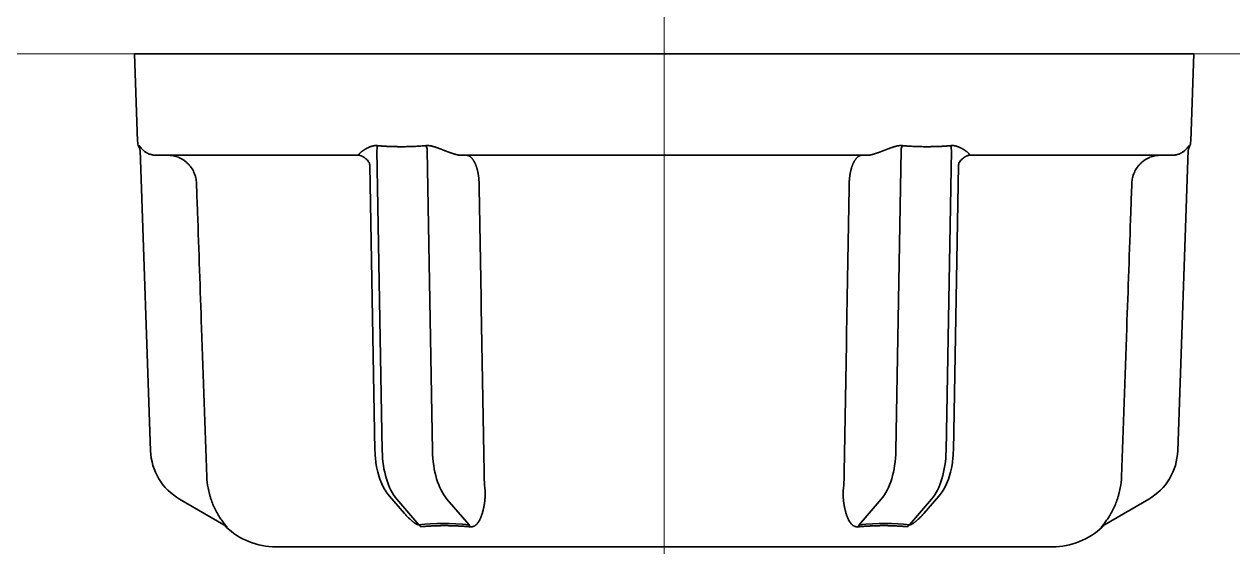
# Model space of a CAD drawing. Extents: x 6569 to 10251, y -294 to 3435.
# Drawn here: x 8575.71 to 8617.36, y 1038.83 to 1056.85 of the extents above; entities that cross this region are included whole.
import ezdxf

# ---------------------------------------------------------------- set-up
doc = ezdxf.new("R2010")
doc.units = 0
doc.header["$LTSCALE"] = 5
doc.layers.get('0').update_dxf_attribs({"linetype": 'CONTINUOUS', "lineweight": 0})
doc.layers.add('1', color=7, linetype='CONTINUOUS', true_color=0xffffff)

msp = doc.modelspace()

# ---------------------------------------------------------------- linework, layer by layer
at = {"color": 4}
for p, q in [((8597.764, 1105.83), (8597.764, 1005.83)), ((8547.764, 1055.83), (8647.764, 1055.83))]:
    msp.add_line(p, q, dxfattribs=at)
at = {"layer": '1', "color": 7, "linetype": 'Continuous', "lineweight": 35}
for p, q in [((8579.514, 1055.83), (8616.014, 1055.83)), ((8579.514, 1055.83), (8579.62, 1052.813)), ((8615.909, 1052.813), (8616.014, 1055.83)), ((8579.664, 1052.624), (8579.675, 1052.661)), ((8579.705, 1052.508), (8580.067, 1042.138)), ((8588.05, 1042.138), (8587.869, 1052.508)), ((8589.601, 1052.508), (8589.782, 1042.138)), ((8605.928, 1052.508), (8605.747, 1042.138)), ((8607.479, 1042.138), (8607.66, 1052.508)), ((8615.823, 1052.508), (8615.461, 1042.138)), ((8615.865, 1052.624), (8615.853, 1052.661)), ((8587.267, 1052.33), (8580.233, 1052.33)), ((8604.798, 1052.33), (8590.731, 1052.33)), ((8615.296, 1052.33), (8608.262, 1052.33)), ((8587.628, 1051.977), (8587.8, 1042.147)), ((8607.901, 1051.977), (8607.729, 1042.147)), ((8581.066, 1040.476), (8582.597, 1039.592)), ((8588.296, 1040.582), (8588.819, 1039.978)), ((8589.315, 1039.592), (8588.549, 1040.476)), ((8590.281, 1040.476), (8591.047, 1039.592)), ((8605.247, 1040.476), (8604.482, 1039.592)), ((8606.214, 1039.592), (8606.979, 1040.476)), ((8607.232, 1040.582), (8606.71, 1039.978)), ((8614.462, 1040.476), (8612.932, 1039.592)), ((8582.671, 1039.532), (8582.619, 1039.561)), ((8612.858, 1039.532), (8612.91, 1039.561)), ((8584.385, 1038.83), (8597.764, 1038.83)), ((8597.764, 1038.83), (8611.144, 1038.83))]:
    msp.add_line(p, q, dxfattribs=at)
for centre, radius, start, end in [((8580.119, 1052.83), 0.5, 182, 204.2309), ((8615.409, 1052.83), 0.5, 335.7691, 358), ((8582.066, 1042.208), 2, 182, 240), ((8613.462, 1042.208), 2, 300, 358), ((8584.385, 1041.33), 2.5, 226.3305, 270), ((8611.144, 1041.33), 2.5, 270, 313.5839)]:
    msp.add_arc(centre, radius, start, end, dxfattribs=at)
for centre, major_axis, ratio, start_param, end_param in [((8579.208, 1052.418), (0.5, 0.017), 1, 6.264222, 6.674122), ((8589.049, 1042.208), (0, -2), 0.5, 4.747296, 5.759587), ((8590.781, 1042.208), (0, 2), 0.5, 1.605703, 2.617994), ((8582.347, 1039.159), (0.25, 0.433), 0.982349, 6.042057, 6.283185), ((8592.522, 1036.888), (-5.284, 1.525), 0.433013, 5.117554, 5.483229), ((8589.19, 1039.159), (-0.06, 0.496), 0.631469, 5.449559, 5.690691), ((8590.921, 1039.159), (0.05, 0.498), 0.350879, 5.561487, 5.802334)]:
    msp.add_ellipse(centre, major_axis=major_axis, ratio=ratio, start_param=start_param, end_param=end_param, dxfattribs=at)
at = {"layer": '1', "color": 7, "linetype": 'Continuous', "lineweight": 35, "extrusion": (0, 0, -1)}
for centre, major_axis, ratio, start_param, end_param in [((8616.321, 1052.418), (-0.5, 0.017), 1, 6.264222, 6.674122), ((8604.747, 1042.208), (0, 2), 0.5, 1.605703, 2.617994), ((8606.479, 1042.208), (0, -2), 0.5, 4.747296, 5.759587), ((8604.607, 1039.159), (-0.05, 0.498), 0.350879, 5.561487, 5.802334), ((8603.006, 1036.888), (5.284, 1.525), 0.433013, 5.117554, 5.483229), ((8606.339, 1039.159), (0.06, 0.496), 0.631469, 5.449559, 5.690691), ((8613.182, 1039.159), (-0.25, 0.433), 0.982349, 6.042057, 6.283185)]:
    msp.add_ellipse(centre, major_axis=major_axis, ratio=ratio, start_param=start_param, end_param=end_param, dxfattribs=at)
at = {"layer": '1', "color": 7, "linetype": 'Continuous', "lineweight": 35}
for points, knots in [([(8579.675, 1052.661), (8579.676, 1052.663), (8579.677, 1052.663), (8579.681, 1052.661), (8579.684, 1052.658), (8579.69, 1052.65), (8579.694, 1052.645), (8579.703, 1052.632), (8579.708, 1052.624), (8579.719, 1052.608), (8579.725, 1052.6), (8579.739, 1052.582), (8579.746, 1052.573), (8579.769, 1052.545), (8579.787, 1052.526), (8579.818, 1052.497), (8579.829, 1052.487), (8579.852, 1052.468), (8579.865, 1052.459), (8579.891, 1052.44), (8579.905, 1052.431), (8579.927, 1052.417), (8579.935, 1052.413), (8579.951, 1052.404), (8579.959, 1052.4), (8579.984, 1052.387), (8580.002, 1052.379), (8580.041, 1052.364), (8580.061, 1052.357), (8580.094, 1052.348), (8580.106, 1052.345), (8580.129, 1052.34), (8580.142, 1052.338), (8580.167, 1052.334), (8580.179, 1052.333), (8580.206, 1052.331), (8580.219, 1052.33), (8580.233, 1052.33)], [0, 0, 0, 0, 0.0625, 0.0625, 0.125, 0.125, 0.1875, 0.1875, 0.25, 0.25, 0.3125, 0.3125, 0.375, 0.375, 0.5, 0.5, 0.5625, 0.5625, 0.625, 0.625, 0.6875, 0.6875, 0.71875, 0.71875, 0.75, 0.75, 0.8125, 0.8125, 0.875, 0.875, 0.90625, 0.90625, 0.9375, 0.9375, 0.96875, 0.96875, 1, 1, 1, 1]), ([(8587.267, 1052.33), (8587.266, 1052.33), (8587.263, 1052.33), (8587.261, 1052.33), (8587.258, 1052.331), (8587.255, 1052.331), (8587.253, 1052.332), (8587.251, 1052.332), (8587.249, 1052.333), (8587.247, 1052.334), (8587.246, 1052.335), (8587.245, 1052.336), (8587.243, 1052.337), (8587.243, 1052.339), (8587.242, 1052.34), (8587.241, 1052.342), (8587.241, 1052.344), (8587.241, 1052.346), (8587.241, 1052.348), (8587.242, 1052.35), (8587.242, 1052.352), (8587.243, 1052.355), (8587.244, 1052.357), (8587.246, 1052.36), (8587.247, 1052.363), (8587.249, 1052.366), (8587.251, 1052.369), (8587.254, 1052.373), (8587.259, 1052.379), (8587.266, 1052.387), (8587.274, 1052.396), (8587.283, 1052.405), (8587.293, 1052.415), (8587.305, 1052.425), (8587.318, 1052.436), (8587.332, 1052.447), (8587.347, 1052.458), (8587.358, 1052.466), (8587.364, 1052.47)], [0, 0, 0, 0, 0.014378, 0.028902, 0.043586, 0.058442, 0.073484, 0.088723, 0.104172, 0.11984, 0.13574, 0.151881, 0.168274, 0.184928, 0.201853, 0.219056, 0.236547, 0.254333, 0.272422, 0.290821, 0.309537, 0.328577, 0.347948, 0.367654, 0.387703, 0.408098, 0.428847, 0.449953, 0.497402, 0.546428, 0.597075, 0.649384, 0.703393, 0.759133, 0.816637, 0.875933, 0.937046, 1, 1, 1, 1]), ([(8587.364, 1052.47), (8587.367, 1052.473), (8587.373, 1052.477), (8587.383, 1052.484), (8587.393, 1052.491), (8587.404, 1052.498), (8587.414, 1052.505), (8587.425, 1052.512), (8587.436, 1052.519), (8587.447, 1052.526), (8587.458, 1052.533), (8587.469, 1052.54), (8587.481, 1052.546), (8587.493, 1052.553), (8587.504, 1052.56), (8587.517, 1052.566), (8587.529, 1052.573), (8587.541, 1052.579), (8587.554, 1052.586), (8587.573, 1052.596), (8587.6, 1052.608), (8587.635, 1052.623), (8587.669, 1052.635), (8587.698, 1052.644), (8587.723, 1052.65), (8587.742, 1052.654), (8587.761, 1052.658), (8587.78, 1052.66), (8587.799, 1052.662), (8587.818, 1052.663), (8587.837, 1052.663), (8587.857, 1052.662), (8587.869, 1052.661), (8587.876, 1052.661)], [0, 0, 0, 0, 0.025956, 0.051873, 0.077753, 0.103598, 0.129409, 0.155187, 0.180935, 0.206654, 0.232345, 0.258011, 0.283653, 0.309272, 0.334871, 0.36045, 0.386012, 0.411559, 0.437091, 0.462612, 0.530774, 0.596037, 0.65848, 0.718196, 0.751132, 0.783577, 0.815565, 0.847131, 0.878313, 0.90915, 0.939682, 0.969951, 1, 1, 1, 1]), ([(8587.876, 1052.661), (8587.889, 1052.659), (8587.915, 1052.657), (8587.955, 1052.653), (8587.996, 1052.65), (8588.037, 1052.647), (8588.078, 1052.644), (8588.121, 1052.641), (8588.163, 1052.638), (8588.206, 1052.636), (8588.25, 1052.634), (8588.294, 1052.632), (8588.338, 1052.63), (8588.384, 1052.629), (8588.429, 1052.628), (8588.475, 1052.627), (8588.522, 1052.626), (8588.569, 1052.625), (8588.617, 1052.624), (8588.665, 1052.624), (8588.726, 1052.624), (8588.798, 1052.624), (8588.88, 1052.625), (8588.962, 1052.627), (8589.042, 1052.629), (8589.121, 1052.631), (8589.198, 1052.635), (8589.274, 1052.639), (8589.348, 1052.643), (8589.421, 1052.648), (8589.493, 1052.654), (8589.54, 1052.658), (8589.564, 1052.661)], [0, 0, 0, 0, 0.023767, 0.047813, 0.072139, 0.096746, 0.121634, 0.146804, 0.172257, 0.197993, 0.224014, 0.25032, 0.276911, 0.303788, 0.330952, 0.358404, 0.386144, 0.414172, 0.44249, 0.471098, 0.499996, 0.549727, 0.598592, 0.646596, 0.693742, 0.740031, 0.785469, 0.830058, 0.873802, 0.916704, 0.958769, 1, 1, 1, 1]), ([(8589.564, 1052.661), (8589.567, 1052.661), (8589.574, 1052.661), (8589.585, 1052.662), (8589.596, 1052.663), (8589.606, 1052.663), (8589.617, 1052.663), (8589.628, 1052.663), (8589.639, 1052.662), (8589.65, 1052.661), (8589.661, 1052.661), (8589.673, 1052.659), (8589.684, 1052.658), (8589.695, 1052.656), (8589.707, 1052.655), (8589.719, 1052.653), (8589.73, 1052.65), (8589.742, 1052.648), (8589.764, 1052.643), (8589.796, 1052.635), (8589.838, 1052.623), (8589.883, 1052.608), (8589.924, 1052.594), (8589.961, 1052.581), (8589.992, 1052.569), (8590.024, 1052.557), (8590.056, 1052.545), (8590.088, 1052.533), (8590.12, 1052.52), (8590.152, 1052.508), (8590.185, 1052.495), (8590.217, 1052.483), (8590.239, 1052.475), (8590.25, 1052.47)], [0, 0, 0, 0, 0.015878, 0.031814, 0.047812, 0.06388, 0.080024, 0.096249, 0.112563, 0.128971, 0.145479, 0.162093, 0.178818, 0.19566, 0.212625, 0.229717, 0.246942, 0.264306, 0.281812, 0.341486, 0.403922, 0.469212, 0.537436, 0.583365, 0.629342, 0.675374, 0.721474, 0.767649, 0.81391, 0.860266, 0.906726, 0.953301, 1, 1, 1, 1]), ([(8590.25, 1052.47), (8590.256, 1052.468), (8590.267, 1052.464), (8590.284, 1052.458), (8590.3, 1052.452), (8590.317, 1052.445), (8590.333, 1052.44), (8590.349, 1052.434), (8590.364, 1052.428), (8590.38, 1052.423), (8590.395, 1052.417), (8590.41, 1052.412), (8590.424, 1052.407), (8590.438, 1052.402), (8590.453, 1052.397), (8590.466, 1052.393), (8590.48, 1052.388), (8590.493, 1052.384), (8590.506, 1052.38), (8590.519, 1052.376), (8590.534, 1052.371), (8590.551, 1052.366), (8590.569, 1052.361), (8590.587, 1052.356), (8590.604, 1052.351), (8590.62, 1052.347), (8590.636, 1052.344), (8590.651, 1052.34), (8590.665, 1052.338), (8590.678, 1052.335), (8590.69, 1052.333), (8590.701, 1052.332), (8590.712, 1052.331), (8590.722, 1052.33), (8590.728, 1052.33), (8590.731, 1052.33)], [0, 0, 0, 0, 0.033366, 0.06622, 0.098563, 0.130401, 0.161736, 0.192573, 0.222914, 0.252765, 0.282129, 0.311011, 0.339415, 0.367347, 0.394812, 0.421815, 0.448361, 0.474458, 0.50011, 0.525325, 0.550109, 0.589003, 0.62668, 0.663174, 0.698524, 0.732768, 0.765952, 0.798124, 0.829336, 0.859645, 0.889114, 0.917809, 0.945803, 0.973173, 1, 1, 1, 1]), ([(8605.279, 1052.47), (8605.273, 1052.468), (8605.262, 1052.464), (8605.245, 1052.458), (8605.228, 1052.452), (8605.212, 1052.445), (8605.196, 1052.44), (8605.18, 1052.434), (8605.164, 1052.428), (8605.149, 1052.423), (8605.134, 1052.417), (8605.119, 1052.412), (8605.105, 1052.407), (8605.09, 1052.402), (8605.076, 1052.397), (8605.062, 1052.393), (8605.049, 1052.388), (8605.036, 1052.384), (8605.023, 1052.38), (8605.01, 1052.376), (8604.995, 1052.371), (8604.978, 1052.366), (8604.959, 1052.361), (8604.942, 1052.356), (8604.925, 1052.351), (8604.908, 1052.347), (8604.893, 1052.344), (8604.878, 1052.34), (8604.864, 1052.338), (8604.851, 1052.335), (8604.839, 1052.333), (8604.827, 1052.332), (8604.817, 1052.331), (8604.807, 1052.33), (8604.801, 1052.33), (8604.798, 1052.33)], [0, 0, 0, 0, 0.033366, 0.06622, 0.098563, 0.130401, 0.161736, 0.192573, 0.222914, 0.252765, 0.282129, 0.311011, 0.339415, 0.367347, 0.394812, 0.421815, 0.448361, 0.474458, 0.50011, 0.525325, 0.550109, 0.589003, 0.62668, 0.663174, 0.698524, 0.732768, 0.765952, 0.798124, 0.829336, 0.859645, 0.889114, 0.917809, 0.945803, 0.973173, 1, 1, 1, 1]), ([(8605.965, 1052.661), (8605.961, 1052.661), (8605.954, 1052.661), (8605.944, 1052.662), (8605.933, 1052.663), (8605.922, 1052.663), (8605.912, 1052.663), (8605.901, 1052.663), (8605.89, 1052.662), (8605.879, 1052.661), (8605.867, 1052.661), (8605.856, 1052.659), (8605.845, 1052.658), (8605.833, 1052.656), (8605.822, 1052.655), (8605.81, 1052.653), (8605.798, 1052.65), (8605.786, 1052.648), (8605.765, 1052.643), (8605.733, 1052.635), (8605.69, 1052.623), (8605.646, 1052.608), (8605.605, 1052.594), (8605.568, 1052.581), (8605.536, 1052.569), (8605.505, 1052.557), (8605.473, 1052.545), (8605.441, 1052.533), (8605.409, 1052.52), (8605.377, 1052.508), (8605.344, 1052.495), (8605.312, 1052.483), (8605.29, 1052.475), (8605.279, 1052.47)], [0, 0, 0, 0, 0.015878, 0.031814, 0.047812, 0.06388, 0.080024, 0.096249, 0.112563, 0.128971, 0.145479, 0.162093, 0.178818, 0.19566, 0.212625, 0.229717, 0.246942, 0.264306, 0.281812, 0.341486, 0.403922, 0.469212, 0.537436, 0.583365, 0.629342, 0.675374, 0.721474, 0.767649, 0.81391, 0.860266, 0.906726, 0.953301, 1, 1, 1, 1]), ([(8607.653, 1052.661), (8607.64, 1052.659), (8607.613, 1052.657), (8607.573, 1052.653), (8607.533, 1052.65), (8607.492, 1052.647), (8607.45, 1052.644), (8607.408, 1052.641), (8607.366, 1052.638), (8607.323, 1052.636), (8607.279, 1052.634), (8607.235, 1052.632), (8607.19, 1052.63), (8607.145, 1052.629), (8607.099, 1052.628), (8607.053, 1052.627), (8607.007, 1052.626), (8606.959, 1052.625), (8606.912, 1052.624), (8606.863, 1052.624), (8606.803, 1052.624), (8606.731, 1052.624), (8606.648, 1052.625), (8606.567, 1052.627), (8606.487, 1052.629), (8606.408, 1052.631), (8606.331, 1052.635), (8606.255, 1052.639), (8606.18, 1052.643), (8606.107, 1052.648), (8606.036, 1052.654), (8605.988, 1052.658), (8605.965, 1052.661)], [0, 0, 0, 0, 0.023767, 0.047813, 0.072139, 0.096746, 0.121634, 0.146804, 0.172257, 0.197993, 0.224014, 0.25032, 0.276911, 0.303788, 0.330952, 0.358404, 0.386144, 0.414172, 0.44249, 0.471098, 0.499996, 0.549727, 0.598592, 0.646596, 0.693742, 0.740031, 0.785469, 0.830058, 0.873802, 0.916704, 0.958769, 1, 1, 1, 1]), ([(8608.165, 1052.47), (8608.162, 1052.473), (8608.155, 1052.477), (8608.145, 1052.484), (8608.135, 1052.491), (8608.125, 1052.498), (8608.115, 1052.505), (8608.104, 1052.512), (8608.093, 1052.519), (8608.082, 1052.526), (8608.071, 1052.533), (8608.059, 1052.54), (8608.048, 1052.546), (8608.036, 1052.553), (8608.024, 1052.56), (8608.012, 1052.566), (8608, 1052.573), (8607.988, 1052.579), (8607.975, 1052.586), (8607.955, 1052.596), (8607.928, 1052.608), (8607.894, 1052.623), (8607.859, 1052.635), (8607.83, 1052.644), (8607.806, 1052.65), (8607.787, 1052.654), (8607.768, 1052.658), (8607.749, 1052.66), (8607.73, 1052.662), (8607.71, 1052.663), (8607.691, 1052.663), (8607.672, 1052.662), (8607.659, 1052.661), (8607.653, 1052.661)], [0, 0, 0, 0, 0.025956, 0.051873, 0.077753, 0.103598, 0.129409, 0.155187, 0.180935, 0.206654, 0.232345, 0.258011, 0.283653, 0.309272, 0.334871, 0.36045, 0.386012, 0.411559, 0.437091, 0.462612, 0.530774, 0.596037, 0.65848, 0.718196, 0.751132, 0.783577, 0.815565, 0.847131, 0.878313, 0.90915, 0.939682, 0.969951, 1, 1, 1, 1]), ([(8608.262, 1052.33), (8608.263, 1052.33), (8608.265, 1052.33), (8608.268, 1052.33), (8608.271, 1052.331), (8608.273, 1052.331), (8608.276, 1052.332), (8608.278, 1052.332), (8608.28, 1052.333), (8608.281, 1052.334), (8608.283, 1052.335), (8608.284, 1052.336), (8608.285, 1052.337), (8608.286, 1052.339), (8608.287, 1052.34), (8608.287, 1052.342), (8608.287, 1052.344), (8608.288, 1052.346), (8608.287, 1052.348), (8608.287, 1052.35), (8608.286, 1052.352), (8608.285, 1052.355), (8608.284, 1052.357), (8608.283, 1052.36), (8608.281, 1052.363), (8608.28, 1052.366), (8608.278, 1052.369), (8608.275, 1052.373), (8608.27, 1052.379), (8608.263, 1052.387), (8608.255, 1052.396), (8608.246, 1052.405), (8608.235, 1052.415), (8608.224, 1052.425), (8608.211, 1052.436), (8608.197, 1052.447), (8608.181, 1052.458), (8608.17, 1052.466), (8608.165, 1052.47)], [0, 0, 0, 0, 0.014378, 0.028902, 0.043586, 0.058442, 0.073484, 0.088723, 0.104172, 0.11984, 0.13574, 0.151881, 0.168274, 0.184928, 0.201853, 0.219056, 0.236547, 0.254333, 0.272422, 0.290821, 0.309537, 0.328577, 0.347948, 0.367654, 0.387703, 0.408098, 0.428847, 0.449953, 0.497402, 0.546428, 0.597075, 0.649384, 0.703393, 0.759133, 0.816637, 0.875933, 0.937046, 1, 1, 1, 1]), ([(8615.853, 1052.661), (8615.853, 1052.663), (8615.851, 1052.663), (8615.848, 1052.661), (8615.845, 1052.658), (8615.838, 1052.65), (8615.835, 1052.645), (8615.826, 1052.632), (8615.821, 1052.624), (8615.81, 1052.608), (8615.803, 1052.6), (8615.79, 1052.582), (8615.783, 1052.573), (8615.759, 1052.545), (8615.742, 1052.526), (8615.711, 1052.497), (8615.7, 1052.487), (8615.676, 1052.468), (8615.664, 1052.459), (8615.638, 1052.44), (8615.624, 1052.431), (8615.602, 1052.417), (8615.594, 1052.413), (8615.578, 1052.404), (8615.57, 1052.4), (8615.544, 1052.387), (8615.526, 1052.379), (8615.488, 1052.364), (8615.467, 1052.357), (8615.434, 1052.348), (8615.423, 1052.345), (8615.399, 1052.34), (8615.387, 1052.338), (8615.362, 1052.334), (8615.349, 1052.333), (8615.323, 1052.331), (8615.309, 1052.33), (8615.296, 1052.33)], [0, 0, 0, 0, 0.0625, 0.0625, 0.125, 0.125, 0.1875, 0.1875, 0.25, 0.25, 0.3125, 0.3125, 0.375, 0.375, 0.5, 0.5, 0.5625, 0.5625, 0.625, 0.625, 0.6875, 0.6875, 0.71875, 0.71875, 0.75, 0.75, 0.8125, 0.8125, 0.875, 0.875, 0.90625, 0.90625, 0.9375, 0.9375, 0.96875, 0.96875, 1, 1, 1, 1]), ([(8580.65, 1052.33), (8580.682, 1052.33), (8580.715, 1052.329), (8580.778, 1052.322), (8580.81, 1052.318), (8580.903, 1052.3), (8580.965, 1052.282), (8581.039, 1052.252), (8581.054, 1052.245), (8581.083, 1052.232), (8581.126, 1052.211), (8581.195, 1052.171), (8581.246, 1052.134), (8581.284, 1052.104), (8581.296, 1052.093), (8581.32, 1052.072), (8581.332, 1052.061), (8581.367, 1052.028), (8581.389, 1052.005), (8581.42, 1051.968), (8581.43, 1051.956), (8581.45, 1051.93), (8581.46, 1051.917), (8581.506, 1051.851), (8581.537, 1051.796), (8581.576, 1051.709), (8581.588, 1051.679), (8581.603, 1051.633), (8581.608, 1051.618), (8581.617, 1051.587), (8581.621, 1051.571), (8581.639, 1051.493), (8581.647, 1051.43), (8581.649, 1051.365)], [0, 0, 0, 0, 0.0625, 0.0625, 0.125, 0.125, 0.25, 0.25, 0.28125, 0.28125, 0.3125, 0.375, 0.4375, 0.4375, 0.46875, 0.46875, 0.5, 0.5, 0.5625, 0.5625, 0.59375, 0.59375, 0.625, 0.625, 0.75, 0.75, 0.8125, 0.8125, 0.84375, 0.84375, 0.875, 0.875, 1, 1, 1, 1]), ([(8587.489, 1052.202), (8587.501, 1052.194), (8587.549, 1052.16), (8587.599, 1052.077), (8587.623, 1052.01), (8587.628, 1051.977)], [0, 0, 0, 0, 0.144977, 0.591786, 1, 1, 1, 1]), ([(8590.939, 1052.33), (8590.944, 1052.33), (8590.953, 1052.33), (8590.966, 1052.328), (8590.98, 1052.326), (8590.993, 1052.323), (8591.006, 1052.319), (8591.019, 1052.314), (8591.032, 1052.309), (8591.045, 1052.302), (8591.057, 1052.295), (8591.069, 1052.287), (8591.081, 1052.279), (8591.093, 1052.269), (8591.105, 1052.259), (8591.116, 1052.249), (8591.127, 1052.238), (8591.138, 1052.226), (8591.149, 1052.214), (8591.159, 1052.201), (8591.169, 1052.187), (8591.179, 1052.173), (8591.189, 1052.159), (8591.198, 1052.144), (8591.208, 1052.129), (8591.217, 1052.114), (8591.225, 1052.098), (8591.234, 1052.082), (8591.242, 1052.065), (8591.25, 1052.048), (8591.258, 1052.031), (8591.265, 1052.014), (8591.272, 1051.996), (8591.279, 1051.978), (8591.286, 1051.961), (8591.292, 1051.942), (8591.299, 1051.924), (8591.304, 1051.906), (8591.31, 1051.887), (8591.316, 1051.868), (8591.321, 1051.85), (8591.326, 1051.831), (8591.331, 1051.812), (8591.335, 1051.793), (8591.34, 1051.774), (8591.344, 1051.756), (8591.348, 1051.737), (8591.351, 1051.718), (8591.355, 1051.699), (8591.358, 1051.68), (8591.361, 1051.662), (8591.364, 1051.643), (8591.367, 1051.625), (8591.369, 1051.606), (8591.372, 1051.588), (8591.374, 1051.57), (8591.376, 1051.552), (8591.378, 1051.534), (8591.379, 1051.516), (8591.381, 1051.499), (8591.382, 1051.482), (8591.383, 1051.464), (8591.384, 1051.447), (8591.385, 1051.431), (8591.386, 1051.414), (8591.386, 1051.397), (8591.387, 1051.381), (8591.387, 1051.37), (8591.387, 1051.365)], [0, 0, 0, 0, 0.019871, 0.039597, 0.059177, 0.078612, 0.097901, 0.117045, 0.136044, 0.154897, 0.173605, 0.192167, 0.210585, 0.228856, 0.246983, 0.264964, 0.2828, 0.30049, 0.318036, 0.335436, 0.35269, 0.3698, 0.386764, 0.403583, 0.420257, 0.436785, 0.453169, 0.469407, 0.4855, 0.501447, 0.51725, 0.532907, 0.54842, 0.563787, 0.579009, 0.594086, 0.609018, 0.623804, 0.638446, 0.652943, 0.667294, 0.681501, 0.695562, 0.709479, 0.72325, 0.736876, 0.750358, 0.763694, 0.776886, 0.789932, 0.802834, 0.815591, 0.828202, 0.840669, 0.852991, 0.865168, 0.8772, 0.889088, 0.90083, 0.912428, 0.923881, 0.93519, 0.946353, 0.957372, 0.968246, 0.978975, 0.98956, 1, 1, 1, 1]), ([(8604.589, 1052.33), (8604.585, 1052.33), (8604.576, 1052.33), (8604.562, 1052.328), (8604.549, 1052.326), (8604.535, 1052.323), (8604.522, 1052.319), (8604.509, 1052.314), (8604.497, 1052.309), (8604.484, 1052.302), (8604.472, 1052.295), (8604.459, 1052.287), (8604.447, 1052.279), (8604.436, 1052.269), (8604.424, 1052.259), (8604.413, 1052.249), (8604.402, 1052.238), (8604.391, 1052.226), (8604.38, 1052.214), (8604.37, 1052.201), (8604.359, 1052.187), (8604.349, 1052.173), (8604.34, 1052.159), (8604.33, 1052.144), (8604.321, 1052.129), (8604.312, 1052.114), (8604.303, 1052.098), (8604.295, 1052.082), (8604.287, 1052.065), (8604.279, 1052.048), (8604.271, 1052.031), (8604.264, 1052.014), (8604.256, 1051.996), (8604.25, 1051.978), (8604.243, 1051.961), (8604.236, 1051.942), (8604.23, 1051.924), (8604.224, 1051.906), (8604.218, 1051.887), (8604.213, 1051.868), (8604.208, 1051.85), (8604.203, 1051.831), (8604.198, 1051.812), (8604.193, 1051.793), (8604.189, 1051.774), (8604.185, 1051.756), (8604.181, 1051.737), (8604.177, 1051.718), (8604.174, 1051.699), (8604.17, 1051.68), (8604.167, 1051.662), (8604.164, 1051.643), (8604.162, 1051.625), (8604.159, 1051.606), (8604.157, 1051.588), (8604.155, 1051.57), (8604.153, 1051.552), (8604.151, 1051.534), (8604.149, 1051.516), (8604.148, 1051.499), (8604.147, 1051.482), (8604.145, 1051.464), (8604.144, 1051.447), (8604.144, 1051.431), (8604.143, 1051.414), (8604.142, 1051.397), (8604.142, 1051.381), (8604.142, 1051.37), (8604.142, 1051.365)], [0, 0, 0, 0, 0.019871, 0.039597, 0.059177, 0.078612, 0.097901, 0.117045, 0.136044, 0.154897, 0.173605, 0.192167, 0.210585, 0.228856, 0.246983, 0.264964, 0.2828, 0.30049, 0.318036, 0.335436, 0.35269, 0.3698, 0.386764, 0.403583, 0.420257, 0.436785, 0.453169, 0.469407, 0.4855, 0.501447, 0.51725, 0.532907, 0.54842, 0.563787, 0.579009, 0.594086, 0.609018, 0.623804, 0.638446, 0.652943, 0.667294, 0.681501, 0.695562, 0.709479, 0.72325, 0.736876, 0.750358, 0.763694, 0.776886, 0.789932, 0.802834, 0.815591, 0.828202, 0.840669, 0.852991, 0.865168, 0.8772, 0.889088, 0.90083, 0.912428, 0.923881, 0.93519, 0.946353, 0.957372, 0.968246, 0.978975, 0.98956, 1, 1, 1, 1]), ([(8608.04, 1052.202), (8608.027, 1052.194), (8607.98, 1052.16), (8607.93, 1052.077), (8607.906, 1052.01), (8607.901, 1051.977)], [0, 0, 0, 0, 0.144977, 0.591786, 1, 1, 1, 1]), ([(8614.879, 1052.33), (8614.846, 1052.33), (8614.814, 1052.329), (8614.75, 1052.322), (8614.719, 1052.318), (8614.625, 1052.3), (8614.564, 1052.282), (8614.49, 1052.252), (8614.475, 1052.245), (8614.446, 1052.232), (8614.403, 1052.211), (8614.334, 1052.171), (8614.282, 1052.134), (8614.245, 1052.104), (8614.232, 1052.093), (8614.208, 1052.072), (8614.196, 1052.061), (8614.162, 1052.028), (8614.14, 1052.005), (8614.108, 1051.968), (8614.098, 1051.956), (8614.079, 1051.93), (8614.069, 1051.917), (8614.023, 1051.851), (8613.991, 1051.796), (8613.953, 1051.709), (8613.941, 1051.679), (8613.926, 1051.633), (8613.921, 1051.618), (8613.912, 1051.587), (8613.908, 1051.571), (8613.89, 1051.493), (8613.882, 1051.43), (8613.879, 1051.365)], [0, 0, 0, 0, 0.0625, 0.0625, 0.125, 0.125, 0.25, 0.25, 0.28125, 0.28125, 0.3125, 0.375, 0.4375, 0.4375, 0.46875, 0.46875, 0.5, 0.5, 0.5625, 0.5625, 0.59375, 0.59375, 0.625, 0.625, 0.75, 0.75, 0.8125, 0.8125, 0.84375, 0.84375, 0.875, 0.875, 1, 1, 1, 1]), ([(8581.649, 1051.365), (8581.661, 1051.032), (8581.673, 1050.699), (8581.731, 1049.033), (8581.778, 1047.701), (8581.885, 1044.66), (8581.945, 1042.951), (8582.005, 1041.243)], [0, 0, 0, 0, 0.098732, 0.098732, 0.493661, 0.493661, 1, 1, 1, 1]), ([(8613.879, 1051.365), (8613.868, 1051.032), (8613.856, 1050.699), (8613.797, 1049.033), (8613.75, 1047.701), (8613.644, 1044.66), (8613.583, 1042.951), (8613.523, 1041.243)], [0, 0, 0, 0, 0.098732, 0.098732, 0.493661, 0.493661, 1, 1, 1, 1]), ([(8587.8, 1042.147), (8587.803, 1041.983), (8587.838, 1041.583), (8587.994, 1041.022), (8588.192, 1040.707), (8588.296, 1040.582)], [0, 0, 0, 0, 0.264117, 0.673855, 1, 1, 1, 1]), ([(8607.729, 1042.147), (8607.726, 1041.983), (8607.691, 1041.583), (8607.534, 1041.022), (8607.336, 1040.707), (8607.232, 1040.582)], [0, 0, 0, 0, 0.264117, 0.673855, 1, 1, 1, 1]), ([(8582.049, 1040.861), (8582.063, 1040.788), (8582.079, 1040.715), (8582.108, 1040.609), (8582.118, 1040.574), (8582.134, 1040.522), (8582.139, 1040.504), (8582.151, 1040.47), (8582.156, 1040.453), (8582.186, 1040.369), (8582.211, 1040.304), (8582.265, 1040.18), (8582.294, 1040.12), (8582.339, 1040.033), (8582.355, 1040.004), (8582.387, 1039.949), (8582.403, 1039.922), (8582.435, 1039.87), (8582.452, 1039.844), (8582.485, 1039.795), (8582.502, 1039.771), (8582.535, 1039.725), (8582.552, 1039.702), (8582.577, 1039.67), (8582.585, 1039.66), (8582.601, 1039.64), (8582.609, 1039.63), (8582.625, 1039.611), (8582.632, 1039.602), (8582.646, 1039.584), (8582.653, 1039.576), (8582.666, 1039.561), (8582.672, 1039.554), (8582.682, 1039.541), (8582.686, 1039.536), (8582.689, 1039.532)], [0, 0, 0, 0, 0.125, 0.125, 0.1875, 0.1875, 0.21875, 0.21875, 0.25, 0.25, 0.375, 0.375, 0.5, 0.5, 0.5625, 0.5625, 0.625, 0.625, 0.6875, 0.6875, 0.75, 0.75, 0.8125, 0.8125, 0.84375, 0.84375, 0.875, 0.875, 0.90625, 0.90625, 0.9375, 0.9375, 0.96875, 0.96875, 1, 1, 1, 1]), ([(8591.586, 1040.861), (8591.587, 1040.856), (8591.588, 1040.844), (8591.59, 1040.827), (8591.591, 1040.81), (8591.592, 1040.793), (8591.593, 1040.776), (8591.594, 1040.759), (8591.595, 1040.741), (8591.596, 1040.724), (8591.596, 1040.707), (8591.596, 1040.69), (8591.597, 1040.673), (8591.597, 1040.656), (8591.597, 1040.638), (8591.596, 1040.621), (8591.596, 1040.604), (8591.596, 1040.587), (8591.595, 1040.57), (8591.594, 1040.553), (8591.593, 1040.535), (8591.592, 1040.518), (8591.591, 1040.501), (8591.59, 1040.484), (8591.589, 1040.467), (8591.587, 1040.45), (8591.585, 1040.433), (8591.584, 1040.415), (8591.582, 1040.398), (8591.58, 1040.381), (8591.578, 1040.364), (8591.575, 1040.347), (8591.573, 1040.33), (8591.57, 1040.313), (8591.568, 1040.296), (8591.565, 1040.279), (8591.562, 1040.262), (8591.559, 1040.245), (8591.555, 1040.229), (8591.552, 1040.212), (8591.549, 1040.195), (8591.545, 1040.178), (8591.541, 1040.161), (8591.538, 1040.145), (8591.534, 1040.128), (8591.53, 1040.111), (8591.526, 1040.095), (8591.518, 1040.065), (8591.507, 1040.024), (8591.492, 1039.972), (8591.476, 1039.924), (8591.46, 1039.878), (8591.444, 1039.836), (8591.427, 1039.796), (8591.409, 1039.758), (8591.39, 1039.722), (8591.369, 1039.688), (8591.346, 1039.657), (8591.327, 1039.633), (8591.311, 1039.616), (8591.3, 1039.604), (8591.288, 1039.594), (8591.277, 1039.584), (8591.266, 1039.574), (8591.255, 1039.566), (8591.243, 1039.559), (8591.232, 1039.552), (8591.221, 1039.546), (8591.21, 1039.54), (8591.198, 1039.536), (8591.19, 1039.533), (8591.187, 1039.532)], [0, 0, 0, 0, 0.009756, 0.019532, 0.029328, 0.039147, 0.04899, 0.058857, 0.068751, 0.078673, 0.088624, 0.098605, 0.108618, 0.118664, 0.128744, 0.138859, 0.149011, 0.159201, 0.16943, 0.179699, 0.19001, 0.200363, 0.21076, 0.221202, 0.231689, 0.242224, 0.252806, 0.263438, 0.274119, 0.284852, 0.295637, 0.306475, 0.317366, 0.328313, 0.339315, 0.350374, 0.36149, 0.372665, 0.383899, 0.395192, 0.406547, 0.417963, 0.429441, 0.440983, 0.452588, 0.464257, 0.475992, 0.487792, 0.527433, 0.565751, 0.602765, 0.638498, 0.672973, 0.706218, 0.738263, 0.771627, 0.80405, 0.835594, 0.866327, 0.880145, 0.893441, 0.906222, 0.918496, 0.930275, 0.941569, 0.952391, 0.962755, 0.972678, 0.982179, 0.991278, 1, 1, 1, 1]), ([(8603.942, 1040.861), (8603.942, 1040.856), (8603.941, 1040.844), (8603.939, 1040.827), (8603.938, 1040.81), (8603.937, 1040.793), (8603.936, 1040.776), (8603.935, 1040.759), (8603.934, 1040.741), (8603.933, 1040.724), (8603.933, 1040.707), (8603.932, 1040.69), (8603.932, 1040.673), (8603.932, 1040.656), (8603.932, 1040.638), (8603.932, 1040.621), (8603.933, 1040.604), (8603.933, 1040.587), (8603.934, 1040.57), (8603.934, 1040.553), (8603.935, 1040.535), (8603.936, 1040.518), (8603.937, 1040.501), (8603.939, 1040.484), (8603.94, 1040.467), (8603.942, 1040.45), (8603.943, 1040.433), (8603.945, 1040.415), (8603.947, 1040.398), (8603.949, 1040.381), (8603.951, 1040.364), (8603.953, 1040.347), (8603.956, 1040.33), (8603.958, 1040.313), (8603.961, 1040.296), (8603.964, 1040.279), (8603.967, 1040.262), (8603.97, 1040.245), (8603.973, 1040.229), (8603.977, 1040.212), (8603.98, 1040.195), (8603.984, 1040.178), (8603.987, 1040.161), (8603.991, 1040.145), (8603.995, 1040.128), (8603.999, 1040.111), (8604.003, 1040.095), (8604.011, 1040.065), (8604.022, 1040.024), (8604.037, 1039.972), (8604.053, 1039.924), (8604.068, 1039.878), (8604.085, 1039.836), (8604.102, 1039.796), (8604.12, 1039.758), (8604.139, 1039.722), (8604.16, 1039.688), (8604.183, 1039.657), (8604.202, 1039.633), (8604.218, 1039.616), (8604.229, 1039.604), (8604.24, 1039.594), (8604.252, 1039.584), (8604.263, 1039.574), (8604.274, 1039.566), (8604.285, 1039.559), (8604.297, 1039.552), (8604.308, 1039.546), (8604.319, 1039.54), (8604.33, 1039.536), (8604.338, 1039.533), (8604.342, 1039.532)], [0, 0, 0, 0, 0.009756, 0.019532, 0.029328, 0.039147, 0.04899, 0.058857, 0.068751, 0.078673, 0.088624, 0.098605, 0.108618, 0.118664, 0.128744, 0.138859, 0.149011, 0.159201, 0.16943, 0.179699, 0.19001, 0.200363, 0.21076, 0.221202, 0.231689, 0.242224, 0.252806, 0.263438, 0.274119, 0.284852, 0.295637, 0.306475, 0.317366, 0.328313, 0.339315, 0.350374, 0.36149, 0.372665, 0.383899, 0.395192, 0.406547, 0.417963, 0.429441, 0.440983, 0.452588, 0.464257, 0.475992, 0.487792, 0.527433, 0.565751, 0.602765, 0.638498, 0.672973, 0.706218, 0.738263, 0.771627, 0.80405, 0.835594, 0.866327, 0.880145, 0.893441, 0.906222, 0.918496, 0.930275, 0.941569, 0.952391, 0.962755, 0.972678, 0.982179, 0.991278, 1, 1, 1, 1]), ([(8613.48, 1040.861), (8613.466, 1040.788), (8613.449, 1040.715), (8613.421, 1040.609), (8613.411, 1040.574), (8613.395, 1040.522), (8613.389, 1040.504), (8613.378, 1040.47), (8613.372, 1040.453), (8613.343, 1040.369), (8613.318, 1040.304), (8613.264, 1040.18), (8613.235, 1040.12), (8613.189, 1040.033), (8613.174, 1040.004), (8613.142, 1039.949), (8613.126, 1039.922), (8613.093, 1039.87), (8613.077, 1039.844), (8613.044, 1039.795), (8613.027, 1039.771), (8612.993, 1039.725), (8612.977, 1039.702), (8612.952, 1039.67), (8612.944, 1039.66), (8612.928, 1039.64), (8612.92, 1039.63), (8612.904, 1039.611), (8612.897, 1039.602), (8612.882, 1039.584), (8612.875, 1039.576), (8612.863, 1039.561), (8612.857, 1039.554), (8612.847, 1039.541), (8612.843, 1039.536), (8612.839, 1039.532)], [0, 0, 0, 0, 0.125, 0.125, 0.1875, 0.1875, 0.21875, 0.21875, 0.25, 0.25, 0.375, 0.375, 0.5, 0.5, 0.5625, 0.5625, 0.625, 0.625, 0.6875, 0.6875, 0.75, 0.75, 0.8125, 0.8125, 0.84375, 0.84375, 0.875, 0.875, 0.90625, 0.90625, 0.9375, 0.9375, 0.96875, 0.96875, 1, 1, 1, 1]), ([(8588.819, 1039.979), (8588.827, 1039.969), (8588.846, 1039.947), (8588.879, 1039.91), (8588.917, 1039.87), (8588.955, 1039.831), (8588.99, 1039.798), (8589.02, 1039.77), (8589.046, 1039.746), (8589.069, 1039.726), (8589.092, 1039.707), (8589.114, 1039.69), (8589.135, 1039.674), (8589.156, 1039.659), (8589.171, 1039.648), (8589.182, 1039.64), (8589.188, 1039.637), (8589.194, 1039.633), (8589.199, 1039.629), (8589.205, 1039.626), (8589.211, 1039.622), (8589.216, 1039.619), (8589.222, 1039.616), (8589.227, 1039.614), (8589.232, 1039.611), (8589.237, 1039.608), (8589.242, 1039.606), (8589.247, 1039.604), (8589.252, 1039.602), (8589.256, 1039.6), (8589.261, 1039.598), (8589.265, 1039.597), (8589.269, 1039.596), (8589.273, 1039.594), (8589.278, 1039.593), (8589.281, 1039.592), (8589.285, 1039.592), (8589.289, 1039.591), (8589.293, 1039.591), (8589.296, 1039.59), (8589.299, 1039.59), (8589.303, 1039.59), (8589.306, 1039.591), (8589.309, 1039.591), (8589.312, 1039.591), (8589.314, 1039.592), (8589.315, 1039.592)], [0, 0, 0, 0, 0.058733, 0.141346, 0.237466, 0.323668, 0.399963, 0.466367, 0.51678, 0.564767, 0.610342, 0.653522, 0.694326, 0.732778, 0.768904, 0.779883, 0.790551, 0.800912, 0.810968, 0.820725, 0.830188, 0.839361, 0.848251, 0.856863, 0.865204, 0.873282, 0.881106, 0.888684, 0.896026, 0.903144, 0.91005, 0.916756, 0.923279, 0.929632, 0.935834, 0.941904, 0.947859, 0.953722, 0.959514, 0.965257, 0.970975, 0.976691, 0.982429, 0.988211, 0.994061, 1, 1, 1, 1]), ([(8606.71, 1039.979), (8606.702, 1039.969), (8606.683, 1039.947), (8606.65, 1039.91), (8606.612, 1039.87), (8606.574, 1039.831), (8606.539, 1039.798), (8606.509, 1039.77), (8606.483, 1039.746), (8606.46, 1039.726), (8606.437, 1039.707), (8606.415, 1039.69), (8606.394, 1039.674), (8606.373, 1039.659), (8606.358, 1039.648), (8606.347, 1039.64), (8606.341, 1039.637), (8606.335, 1039.633), (8606.329, 1039.629), (8606.324, 1039.626), (8606.318, 1039.622), (8606.312, 1039.619), (8606.307, 1039.616), (8606.302, 1039.614), (8606.297, 1039.611), (8606.292, 1039.608), (8606.287, 1039.606), (8606.282, 1039.604), (8606.277, 1039.602), (8606.273, 1039.6), (8606.268, 1039.598), (8606.264, 1039.597), (8606.259, 1039.596), (8606.255, 1039.594), (8606.251, 1039.593), (8606.247, 1039.592), (8606.243, 1039.592), (8606.24, 1039.591), (8606.236, 1039.591), (8606.233, 1039.59), (8606.229, 1039.59), (8606.226, 1039.59), (8606.223, 1039.591), (8606.22, 1039.591), (8606.217, 1039.591), (8606.215, 1039.592), (8606.214, 1039.592)], [0, 0, 0, 0, 0.058733, 0.141346, 0.237466, 0.323668, 0.399963, 0.466367, 0.51678, 0.564767, 0.610342, 0.653522, 0.694326, 0.732778, 0.768904, 0.779883, 0.790551, 0.800912, 0.810968, 0.820725, 0.830188, 0.839361, 0.848251, 0.856863, 0.865204, 0.873282, 0.881106, 0.888684, 0.896026, 0.903144, 0.91005, 0.916756, 0.923279, 0.929632, 0.935834, 0.941904, 0.947859, 0.953722, 0.959514, 0.965257, 0.970975, 0.976691, 0.982429, 0.988211, 0.994061, 1, 1, 1, 1]), ([(8582.689, 1039.532), (8582.689, 1039.531), (8582.691, 1039.53), (8582.692, 1039.528), (8582.693, 1039.526), (8582.694, 1039.524), (8582.695, 1039.523), (8582.695, 1039.522), (8582.695, 1039.521), (8582.696, 1039.52), (8582.695, 1039.52), (8582.695, 1039.52), (8582.694, 1039.52), (8582.694, 1039.52), (8582.693, 1039.52), (8582.692, 1039.521), (8582.691, 1039.521)], [0, 0, 0, 0, 0.075461, 0.150017, 0.223732, 0.296675, 0.368917, 0.440529, 0.511586, 0.582165, 0.652342, 0.722196, 0.791808, 0.861259, 0.930629, 1, 1, 1, 1]), ([(8590.939, 1039.532), (8590.928, 1039.533), (8590.905, 1039.534), (8590.872, 1039.537), (8590.839, 1039.539), (8590.805, 1039.541), (8590.772, 1039.543), (8590.739, 1039.545), (8590.706, 1039.547), (8590.674, 1039.548), (8590.641, 1039.55), (8590.608, 1039.551), (8590.576, 1039.553), (8590.543, 1039.554), (8590.511, 1039.555), (8590.478, 1039.556), (8590.446, 1039.557), (8590.414, 1039.558), (8590.382, 1039.559), (8590.35, 1039.559), (8590.318, 1039.56), (8590.286, 1039.56), (8590.255, 1039.56), (8590.223, 1039.561), (8590.192, 1039.561), (8590.16, 1039.561), (8590.129, 1039.56), (8590.098, 1039.56), (8590.067, 1039.56), (8590.036, 1039.559), (8590.005, 1039.559), (8589.974, 1039.558), (8589.943, 1039.557), (8589.913, 1039.556), (8589.882, 1039.555), (8589.852, 1039.554), (8589.822, 1039.553), (8589.792, 1039.551), (8589.762, 1039.55), (8589.732, 1039.548), (8589.702, 1039.547), (8589.672, 1039.545), (8589.643, 1039.543), (8589.613, 1039.541), (8589.584, 1039.539), (8589.555, 1039.537), (8589.526, 1039.534), (8589.506, 1039.533), (8589.497, 1039.532)], [0, 0, 0, 0, 0.021779, 0.043552, 0.06532, 0.087084, 0.108843, 0.130598, 0.152348, 0.174095, 0.195838, 0.217578, 0.239315, 0.261049, 0.28278, 0.304509, 0.326236, 0.34796, 0.369683, 0.391405, 0.413126, 0.434845, 0.456564, 0.478282, 0.5, 0.521718, 0.543436, 0.565155, 0.586874, 0.608595, 0.630317, 0.65204, 0.673764, 0.695491, 0.71722, 0.738951, 0.760685, 0.782422, 0.804162, 0.825905, 0.847652, 0.869402, 0.891157, 0.912916, 0.93468, 0.956448, 0.978221, 1, 1, 1, 1]), ([(8591.187, 1039.532), (8591.184, 1039.531), (8591.179, 1039.53), (8591.171, 1039.528), (8591.164, 1039.526), (8591.156, 1039.524), (8591.148, 1039.523), (8591.14, 1039.522), (8591.132, 1039.521), (8591.124, 1039.52), (8591.116, 1039.52), (8591.108, 1039.52), (8591.1, 1039.52), (8591.091, 1039.52), (8591.083, 1039.52), (8591.077, 1039.521), (8591.074, 1039.521)], [0, 0, 0, 0, 0.075484, 0.15006, 0.223791, 0.296748, 0.368999, 0.440618, 0.511677, 0.582255, 0.652426, 0.722272, 0.791871, 0.861305, 0.930654, 1, 1, 1, 1]), ([(8604.342, 1039.532), (8604.345, 1039.531), (8604.35, 1039.53), (8604.357, 1039.528), (8604.365, 1039.526), (8604.373, 1039.524), (8604.381, 1039.523), (8604.388, 1039.522), (8604.396, 1039.521), (8604.404, 1039.52), (8604.413, 1039.52), (8604.421, 1039.52), (8604.429, 1039.52), (8604.437, 1039.52), (8604.446, 1039.52), (8604.451, 1039.521), (8604.454, 1039.521)], [0, 0, 0, 0, 0.075484, 0.15006, 0.223791, 0.296748, 0.368999, 0.440618, 0.511677, 0.582255, 0.652426, 0.722272, 0.791871, 0.861305, 0.930654, 1, 1, 1, 1]), ([(8604.59, 1039.532), (8604.601, 1039.533), (8604.623, 1039.534), (8604.657, 1039.537), (8604.69, 1039.539), (8604.723, 1039.541), (8604.756, 1039.543), (8604.789, 1039.545), (8604.822, 1039.547), (8604.855, 1039.548), (8604.888, 1039.55), (8604.921, 1039.551), (8604.953, 1039.553), (8604.986, 1039.554), (8605.018, 1039.555), (8605.05, 1039.556), (8605.083, 1039.557), (8605.115, 1039.558), (8605.147, 1039.559), (8605.179, 1039.559), (8605.211, 1039.56), (8605.242, 1039.56), (8605.274, 1039.56), (8605.306, 1039.561), (8605.337, 1039.561), (8605.368, 1039.561), (8605.4, 1039.56), (8605.431, 1039.56), (8605.462, 1039.56), (8605.493, 1039.559), (8605.524, 1039.559), (8605.555, 1039.558), (8605.585, 1039.557), (8605.616, 1039.556), (8605.646, 1039.555), (8605.677, 1039.554), (8605.707, 1039.553), (8605.737, 1039.551), (8605.767, 1039.55), (8605.797, 1039.548), (8605.827, 1039.547), (8605.856, 1039.545), (8605.886, 1039.543), (8605.915, 1039.541), (8605.945, 1039.539), (8605.974, 1039.537), (8606.003, 1039.534), (8606.022, 1039.533), (8606.032, 1039.532)], [0, 0, 0, 0, 0.021779, 0.043552, 0.06532, 0.087084, 0.108843, 0.130598, 0.152348, 0.174095, 0.195838, 0.217578, 0.239315, 0.261049, 0.28278, 0.304509, 0.326236, 0.34796, 0.369683, 0.391405, 0.413126, 0.434845, 0.456564, 0.478282, 0.5, 0.521718, 0.543436, 0.565155, 0.586874, 0.608595, 0.630317, 0.65204, 0.673764, 0.695491, 0.71722, 0.738951, 0.760685, 0.782422, 0.804162, 0.825905, 0.847652, 0.869402, 0.891157, 0.912916, 0.93468, 0.956448, 0.978221, 1, 1, 1, 1]), ([(8612.84, 1039.532), (8612.839, 1039.531), (8612.838, 1039.53), (8612.837, 1039.528), (8612.836, 1039.526), (8612.835, 1039.524), (8612.834, 1039.523), (8612.834, 1039.522), (8612.833, 1039.521), (8612.833, 1039.52), (8612.833, 1039.52), (8612.834, 1039.52), (8612.834, 1039.52), (8612.835, 1039.52), (8612.836, 1039.52), (8612.837, 1039.521), (8612.837, 1039.521)], [0, 0, 0, 0, 0.075461, 0.150017, 0.223732, 0.296675, 0.368917, 0.440529, 0.511586, 0.582165, 0.652342, 0.722196, 0.791808, 0.861259, 0.930629, 1, 1, 1, 1])]:
    msp.add_open_spline(points, degree=3, knots=knots, dxfattribs=at)
for points, degree in [([(8587.876, 1052.661), (8587.878, 1052.612), (8587.875, 1052.56), (8587.869, 1052.508)], 3), ([(8589.564, 1052.661), (8589.572, 1052.636), (8589.586, 1052.586), (8589.597, 1052.534), (8589.601, 1052.508)], 3), ([(8605.965, 1052.661), (8605.957, 1052.636), (8605.942, 1052.586), (8605.932, 1052.534), (8605.928, 1052.508)], 3), ([(8607.653, 1052.661), (8607.651, 1052.612), (8607.653, 1052.56), (8607.66, 1052.508)], 3), ([(8587.267, 1052.33), (8587.394, 1052.293), (8587.489, 1052.202)], 2), ([(8608.262, 1052.33), (8608.134, 1052.293), (8608.04, 1052.202)], 2), ([(8591.387, 1051.365), (8591.446, 1047.991), (8591.505, 1044.617), (8591.564, 1041.243)], 3), ([(8604.142, 1051.365), (8604.082, 1047.991), (8604.023, 1044.617), (8603.965, 1041.243)], 3), ([(8582.005, 1041.243), (8582.01, 1041.115), (8582.024, 1040.987), (8582.049, 1040.861)], 3), ([(8591.564, 1041.243), (8591.566, 1041.115), (8591.574, 1040.987), (8591.586, 1040.861)], 3), ([(8603.965, 1041.243), (8603.962, 1041.115), (8603.955, 1040.987), (8603.942, 1040.861)], 3), ([(8613.523, 1041.243), (8613.519, 1041.115), (8613.504, 1040.987), (8613.48, 1040.861)], 3), ([(8582.691, 1039.521), (8582.684, 1039.525), (8582.677, 1039.528), (8582.671, 1039.532)], 3), ([(8589.497, 1039.532), (8589.458, 1039.528), (8589.42, 1039.525), (8589.381, 1039.521)], 3), ([(8591.074, 1039.521), (8591.029, 1039.525), (8590.984, 1039.528), (8590.939, 1039.532)], 3), ([(8604.454, 1039.521), (8604.5, 1039.525), (8604.545, 1039.528), (8604.59, 1039.532)], 3), ([(8606.032, 1039.532), (8606.071, 1039.528), (8606.109, 1039.525), (8606.148, 1039.521)], 3), ([(8612.837, 1039.521), (8612.845, 1039.525), (8612.851, 1039.528), (8612.857, 1039.532)], 3)]:
    msp.add_open_spline(points, degree=degree, dxfattribs=at)

doc.saveas('drawing.dxf')
